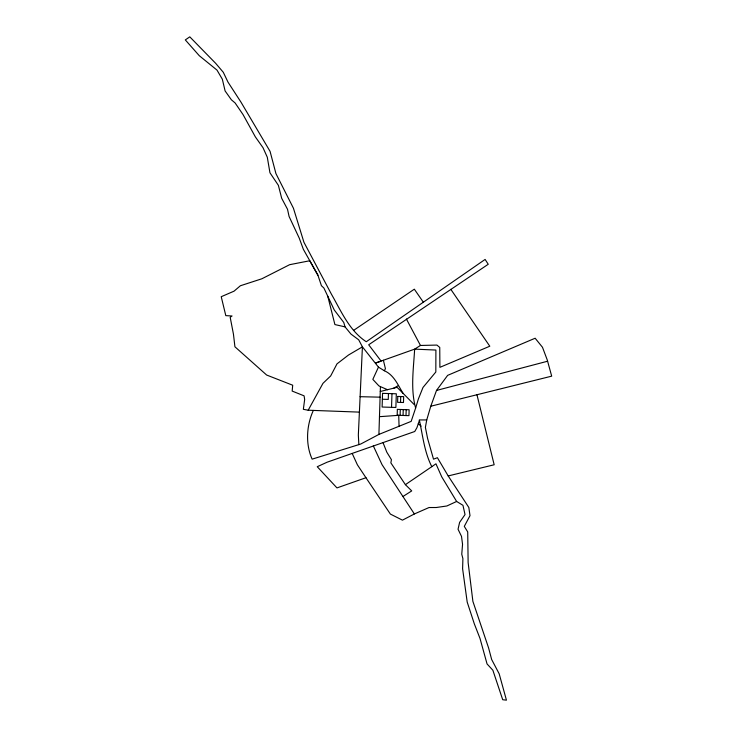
<?xml version="1.0" encoding="UTF-8"?>
<svg xmlns="http://www.w3.org/2000/svg" width="737" height="737" viewBox="0 0 737 737"><rect width="100%" height="100%" fill="white"/><g stroke="black" fill="none" stroke-linecap="round" stroke-linejoin="round"><path stroke-width="1.11" d="M430.786 406.225L551.691 376.156L547.259 359.96L542.478 347.274L535.145 338.228L447.654 375.354L436.507 390.444L430.786 406.225L426.741 419.933L419.316 419.933C422.78 435.549 424.337 452.03 431.808 466.668L405.396 484.66L390.85 462.854L391.43 459.676L386.805 452.168L382.991 442.55M313.345 410.417C306.491 425.332 305.33 444.125 312.138 459.151L360.679 444.052L378.91 434.415L380.421 386.639L378.855 385.838L372.83 379.38L378.45 367.127L362.42 346.851L358.698 339.812L350.959 334.073L345.036 326.86L343.764 322.465L334.248 309.955L323.902 288.029L321.433 285.716L317.923 275.214L309.789 260.751L289.623 264.694L261.838 278.789L240.363 285.763L234.053 291.161L221.229 296.707L225.798 315.629L232.035 315.989L230.184 317.269L233.454 334.202L234.928 346.786L266.637 375.032L292.7 385.221L292.174 391.08L304.095 395.843L304.657 399.491L303.349 409.321L308.186 410.223L359.361 412.121M388.445 393.53L388.261 399.417L382.374 399.224M391.54 407.331L391.983 393.65M400.117 415.364L400.302 409.477M400.532 402.42L400.725 396.534M403.056 415.465L403.25 409.579M406.004 415.557L406.188 409.671M378.91 434.415L411.172 421.371L415.631 408.058C410.408 389.127 413.54 368.776 414.645 349.135L420.468 345.46L436.912 345.073L439.749 347.422L439.897 367.348L489.792 346.215L450.804 289.309M426.741 419.933L425.387 427.331L427.589 438.432L433.513 459.16L437.4 457.714L448.188 475.936L468.824 507.471L470.003 515.66L464.292 526.375L467.709 531.911L468.133 562.571L472.887 601.364L488.585 647.934L491.671 659.532L499.179 673.811L506.439 700.15L502.717 699.735L492.86 670.228L487.056 663.945L479.999 638.426L474.306 623.797L467.203 602.101L462.606 568.743L462.9 558.637L461.758 554.215L462.55 544.321L461.509 536.37L458.046 529.249L459.612 522.395L465.029 514.555L462.956 505.306L456.636 501.464L441.73 476.839L435.945 463.803L431.808 466.668M415.631 408.058L418.367 399.003L423.001 387.441L435.825 372.001L435.899 350.047L414.645 349.135L375.584 363.037L381.093 361.066L368.693 344.778L488.235 264.27L485.112 259.433L366.271 341.738C349.43 330.775 341.157 311.18 331.493 294.312L303.939 242.28L293.427 208.203L275.933 173.6L270.074 151.371L240.935 102.075L227.982 82.102L223.283 72.272L215.674 63.336L189.787 36.85L185.309 39.909L199.285 55.708L216.991 70.098L222.334 79.209L225.107 90.955L231.381 99.79L235.112 102.959L243.026 114.557L255.361 136.889L263.008 147.695L267.301 157.248L269.954 172.78L278.383 185.346L281.681 198.29L287.504 209.234L289.088 216.475L299.259 238.171L303.349 249.299L317.923 275.214M419.436 420.348L416.939 427.663L414.756 431.495L327.117 462.2L317.251 466.714L336.966 487.912L365.957 477.723L390.37 514.067L402.457 520.156L414.369 513.956L429.026 507.535L436.221 507.517L446.862 505.987L456.636 501.464M403.056 393.328C397.925 385.009 393.936 374.866 384.336 370.739L385.423 368.693L383.387 360.255M308.186 410.223L322.972 383.341L330.673 375.953L336.993 363.866L348.49 355.031L362.42 346.851L358.339 435.042L358.855 444.632M353.548 330.425L414.323 289.18L423.342 302.207M403.148 496.379L411.716 490.906L405.396 484.66M393.715 388.169L398.422 385.552M436.507 390.444L547.6 361.222M380.264 391.485L397.114 387.33L414.268 404.641M448.188 475.936L494.168 464.771L476.95 394.737M379.454 416.681L398.717 415.318L399.067 426.272M360.061 396.69L380.08 397.169M345.036 326.86L334.902 324.566L327.762 296.2M380.421 386.639L387.515 389.698M378.45 367.127L384.336 370.739M418.257 423.793L421.149 426.087M365.957 477.723L357.399 464.826L352.295 453.66M414.369 513.956L382.033 464.642L373.327 445.913M406.391 319.01L420.468 345.46M382.558 393.346L382.116 407.027L395.88 407.469L396.322 393.788L382.558 393.346M397.363 409.385L397.169 415.272L408.943 415.65L409.136 409.763L397.363 409.385M397.777 396.442L397.593 402.319L403.48 402.513L403.664 396.626L397.777 396.442"/></g></svg>
